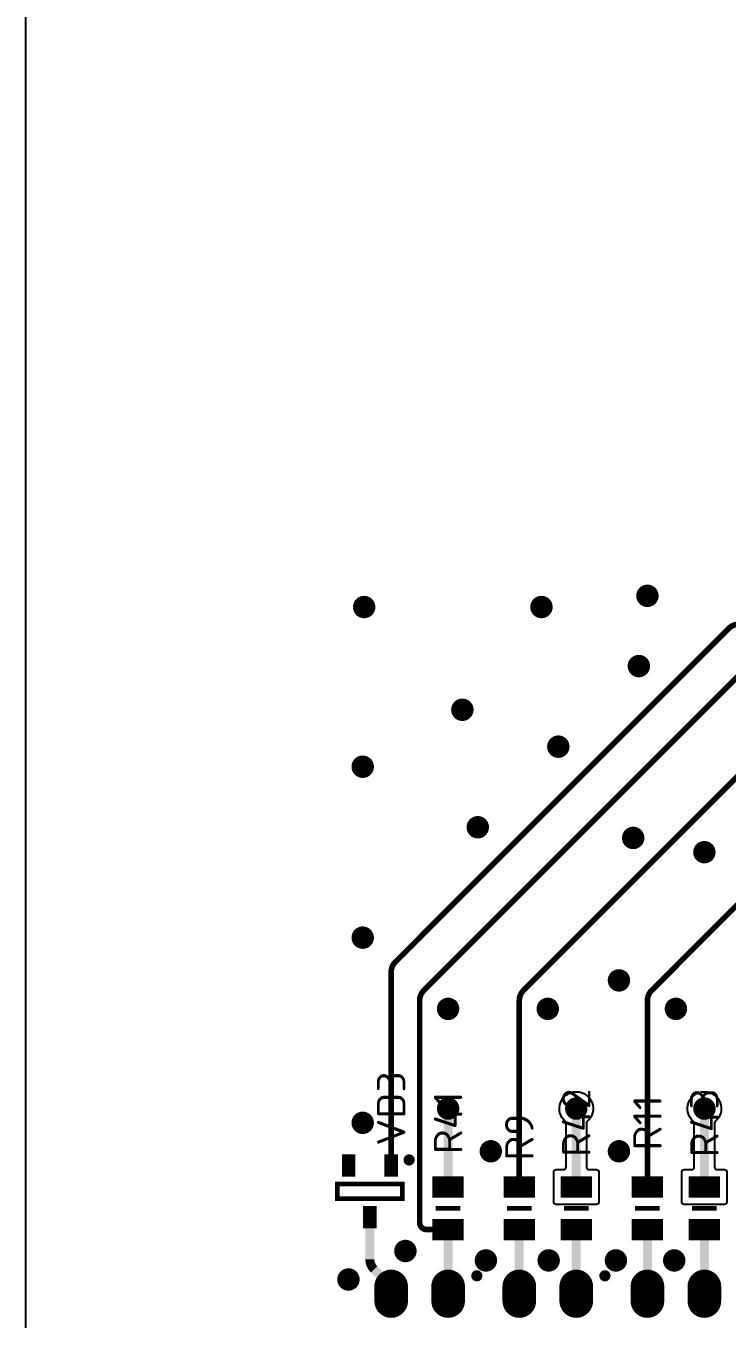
# Model space of a CAD drawing. Header units: millimetres. Extents: x 370 to 969, y -3056 to -2888.
# Drawn here: x 735.8 to 767, y -3020.7 to -2963.1 of the extents above; entities that cross this region are included whole.
import ezdxf
from ezdxf.enums import TextEntityAlignment as Align

# ---------------------------------------------------------------- set-up
doc = ezdxf.new("R2010")
doc.units = ezdxf.units.MM
doc.layers.add('UPDATE', color=7, linetype='Continuous')
doc.styles.get("Standard").update_dxf_attribs({"font": 'txt.shx'})

msp = doc.modelspace()

# ---------------------------------------------------------------- linework, layer by layer
at = {"layer": 'UPDATE', "color": 9}
msp.add_lwpolyline([(969, -3056), (735.75, -3056), (735.75, -2896), (969, -2896)], close=True, dxfattribs=at)
at = {"layer": 'UPDATE', "color": 9, "const_width": 0.2}
for points in [[(763.875, -2988.47, 1), (763.075, -2988.47, 1)], [(751.24, -2988.97, 1), (750.44, -2988.97, 1)], [(759.148, -2988.97, 1), (758.348, -2988.97, 1)], [(763.493, -2991.603, 1), (762.693, -2991.603, 1)], [(755.62, -2993.55, 1), (754.82, -2993.55, 1)], [(759.901, -2995.195, 1), (759.101, -2995.195, 1)], [(751.175, -2996.09, 1), (750.375, -2996.09, 1)], [(756.308, -2998.788, 1), (755.508, -2998.788, 1)], [(763.24, -2999.265, 1), (762.44, -2999.265, 1)], [(766.415, -2999.9, 1), (765.615, -2999.9, 1)], [(751.175, -3003.71, 1), (750.375, -3003.71, 1)], [(762.605, -3005.615, 1), (761.805, -3005.615, 1)], [(754.985, -3006.885, 1), (754.185, -3006.885, 1)], [(759.43, -3006.885, 1), (758.63, -3006.885, 1)], [(765.145, -3006.885, 1), (764.345, -3006.885, 1)], [(754.985, -3011.33, 1), (754.185, -3011.33, 1)], [(760.7, -3011.33, 1), (759.9, -3011.33, 1)], [(766.415, -3011.33, 1), (765.615, -3011.33, 1)], [(751.175, -3011.965, 1), (750.375, -3011.965, 1)], [(756.89, -3013.235, 1), (756.09, -3013.235, 1)], [(762.605, -3013.235, 1), (761.805, -3013.235, 1)], [(753.08, -3017.68, 1), (752.28, -3017.68, 1)], [(756.67, -3018.1, 1), (755.87, -3018.1, 1)], [(759.47, -3018.1, 1), (758.67, -3018.1, 1)], [(762.47, -3018.1, 1), (761.67, -3018.1, 1)], [(765.07, -3018.1, 1), (764.27, -3018.1, 1)], [(750.54, -3018.95, 1), (749.74, -3018.95, 1)], [(752.695, -3019.91, -1), (751.395, -3019.91), (751.395, -3019.26, -1), (752.695, -3019.26)], [(755.235, -3019.91, -1), (753.935, -3019.91), (753.935, -3019.26, -1), (755.235, -3019.26)], [(758.41, -3019.91, -1), (757.11, -3019.91), (757.11, -3019.26, -1), (758.41, -3019.26)], [(760.95, -3019.91, -1), (759.65, -3019.91), (759.65, -3019.26, -1), (760.95, -3019.26)], [(764.125, -3019.91, -1), (762.825, -3019.91), (762.825, -3019.26, -1), (764.125, -3019.26)], [(766.665, -3019.91, -1), (765.365, -3019.91), (765.365, -3019.26, -1), (766.665, -3019.26)]]:
    msp.add_lwpolyline(points, format="xyb", close=True, dxfattribs=at)
at = {"layer": 'UPDATE', "color": 9}
for points, const_width in [([(763.27, -2988.813), (763.27, -2988.127)], 0.2), ([(763.47, -2988.869), (763.47, -2988.071)], 0.2), ([(763.67, -2988.819), (763.67, -2988.121)], 0.2), ([(763.87, -2988.533), (763.87, -2988.407)], 0.2), ([(750.47, -2989.121), (750.47, -2988.819)], 0.2), ([(750.67, -2989.332), (750.67, -2988.608)], 0.2), ([(750.87, -2989.368), (750.87, -2988.572)], 0.2), ([(751.07, -2989.297), (751.07, -2988.643)], 0.2), ([(758.47, -2989.257), (758.47, -2988.683)], 0.2), ([(758.67, -2989.362), (758.67, -2988.578)], 0.2), ([(758.87, -2989.35), (758.87, -2988.59)], 0.2), ([(759.07, -2989.207), (759.07, -2988.733)], 0.2), ([(762.87, -2991.935), (762.87, -2991.271)], 0.2), ([(763.07, -2992.002), (763.07, -2991.204)], 0.2), ([(763.27, -2991.961), (763.27, -2991.245)], 0.2), ([(763.47, -2991.736), (763.47, -2991.47)], 0.2), ([(754.87, -2993.743), (754.87, -2993.357)], 0.2), ([(755.07, -2993.92), (755.07, -2993.18)], 0.2), ([(755.27, -2993.946), (755.27, -2993.154)], 0.2), ([(755.47, -2993.862), (755.47, -2993.238)], 0.2), ([(759.47, -2995.593), (759.47, -2994.797)], 0.2), ([(759.27, -2995.521), (759.27, -2994.869)], 0.2), ([(759.67, -2995.557), (759.67, -2994.833)], 0.2), ([(759.87, -2995.349), (759.87, -2995.041)], 0.2), ([(750.47, -2996.348), (750.47, -2995.832)], 0.2), ([(750.67, -2996.475), (750.67, -2995.705)], 0.2), ([(750.87, -2996.478), (750.87, -2995.702)], 0.2), ([(751.07, -2996.36), (751.07, -2995.82)], 0.2), ([(755.67, -2999.109), (755.67, -2998.467)], 0.2), ([(755.87, -2999.186), (755.87, -2998.39)], 0.2), ([(756.07, -2999.153), (756.07, -2998.423)], 0.2), ([(756.27, -2998.958), (756.27, -2998.618)], 0.2), ([(762.47, -2999.416), (762.47, -2999.114)], 0.2), ([(762.67, -2999.627), (762.67, -2998.903)], 0.2), ([(762.87, -2999.663), (762.87, -2998.867)], 0.2), ([(763.07, -2999.592), (763.07, -2998.938)], 0.2), ([(765.67, -3000.102), (765.67, -2999.698)], 0.2), ([(765.87, -3000.272), (765.87, -2999.528)], 0.2), ([(766.07, -3000.296), (766.07, -2999.504)], 0.2), ([(766.27, -3000.208), (766.27, -2999.592)], 0.2), ([(750.47, -3003.968), (750.47, -3003.452)], 0.2), ([(750.67, -3004.095), (750.67, -3003.325)], 0.2), ([(750.87, -3004.098), (750.87, -3003.322)], 0.2), ([(751.07, -3003.98), (751.07, -3003.44)], 0.2), ([(761.87, -3005.833), (761.87, -3005.397)], 0.2), ([(762.07, -3005.991), (762.07, -3005.239)], 0.2), ([(762.27, -3006.009), (762.27, -3005.221)], 0.2), ([(762.47, -3005.914), (762.47, -3005.316)], 0.2), ([(754.27, -3007.131), (754.27, -3006.639)], 0.2), ([(754.47, -3007.268), (754.47, -3006.502)], 0.2), ([(754.67, -3007.275), (754.67, -3006.495)], 0.2), ([(754.87, -3007.165), (754.87, -3006.605)], 0.2), ([(758.67, -3007.059), (758.67, -3006.711)], 0.2), ([(758.87, -3007.251), (758.87, -3006.519)], 0.2), ([(759.07, -3007.282), (759.07, -3006.488)], 0.2), ([(759.27, -3007.205), (759.27, -3006.565)], 0.2), ([(764.47, -3007.175), (764.47, -3006.595)], 0.2), ([(764.67, -3007.277), (764.67, -3006.493)], 0.2), ([(764.87, -3007.264), (764.87, -3006.506)], 0.2), ([(765.07, -3007.118), (765.07, -3006.652)], 0.2), ([(754.47, -3011.713), (754.47, -3010.947)], 0.2), ([(754.67, -3011.72), (754.67, -3010.94)], 0.2), ([(760.27, -3011.728), (760.27, -3010.932)], 0.2), ([(760.47, -3011.692), (760.47, -3010.968)], 0.2), ([(765.87, -3011.702), (765.87, -3010.958)], 0.2), ([(766.07, -3011.726), (766.07, -3010.934)], 0.2), ([(754.27, -3011.576), (754.27, -3011.084)], 0.2), ([(754.585, -3014.825), (754.585, -3011.33)], 0.4), ([(754.87, -3011.61), (754.87, -3011.05)], 0.2), ([(760.07, -3011.657), (760.07, -3011.003)], 0.2), ([(760.3, -3011.33), (760.3, -3014.825)], 0.4), ([(760.67, -3011.481), (760.67, -3011.179)], 0.2), ([(765.67, -3011.532), (765.67, -3011.128)], 0.2), ([(766.015, -3014.825), (766.015, -3011.33)], 0.4), ([(766.27, -3011.638), (766.27, -3011.022)], 0.2), ([(750.47, -3012.223), (750.47, -3011.707)], 0.2), ([(750.67, -3012.35), (750.67, -3011.58)], 0.2), ([(750.87, -3012.353), (750.87, -3011.577)], 0.2), ([(751.07, -3012.235), (751.07, -3011.695)], 0.2), ([(756.27, -3013.569), (756.27, -3012.901)], 0.2), ([(756.47, -3013.634), (756.47, -3012.836)], 0.2), ([(756.67, -3013.592), (756.67, -3012.878)], 0.2), ([(756.87, -3013.359), (756.87, -3013.111)], 0.2), ([(761.87, -3013.453), (761.87, -3013.017)], 0.2), ([(762.07, -3013.611), (762.07, -3012.859)], 0.2), ([(762.27, -3013.629), (762.27, -3012.841)], 0.2), ([(762.47, -3013.534), (762.47, -3012.936)], 0.2), ([(750.07, -3014.27), (750.07, -3013.47)], 0.2), ([(750.27, -3014.27), (750.27, -3013.47)], 0.2), ([(751.87, -3014.27), (751.87, -3013.47)], 0.2), ([(752.07, -3014.27), (752.07, -3013.47)], 0.2), ([(749.645, -3014.695), (752.545, -3014.695), (752.545, -3015.345), (749.645, -3015.345), (749.645, -3014.695)], 0.2), ([(754.07, -3015.2), (754.07, -3014.45)], 0.2), ([(754.27, -3015.2), (754.27, -3014.45)], 0.2), ([(754.47, -3015.2), (754.47, -3014.45)], 0.2), ([(754.67, -3015.2), (754.67, -3014.45)], 0.2), ([(754.87, -3015.2), (754.87, -3014.45)], 0.2), ([(755.07, -3015.2), (755.07, -3014.45)], 0.2), ([(757.27, -3015.2), (757.27, -3014.45)], 0.2), ([(757.47, -3015.2), (757.47, -3014.45)], 0.2), ([(757.67, -3015.2), (757.67, -3014.45)], 0.2), ([(757.87, -3015.2), (757.87, -3014.45)], 0.2), ([(758.07, -3015.2), (758.07, -3014.45)], 0.2), ([(758.27, -3015.2), (758.27, -3014.45)], 0.2), ([(759.87, -3015.2), (759.87, -3014.45)], 0.2), ([(760.07, -3015.2), (760.07, -3014.45)], 0.2), ([(760.27, -3015.2), (760.27, -3014.45)], 0.2), ([(760.47, -3015.2), (760.47, -3014.45)], 0.2), ([(760.67, -3015.2), (760.67, -3014.45)], 0.2), ([(760.87, -3015.2), (760.87, -3014.45)], 0.2), ([(763.07, -3015.2), (763.07, -3014.45)], 0.2), ([(763.27, -3015.2), (763.27, -3014.45)], 0.2), ([(763.47, -3015.2), (763.47, -3014.45)], 0.2), ([(763.67, -3015.2), (763.67, -3014.45)], 0.2), ([(763.87, -3015.2), (763.87, -3014.45)], 0.2), ([(764.07, -3015.2), (764.07, -3014.45)], 0.2), ([(765.47, -3015.2), (765.47, -3014.45)], 0.2), ([(765.67, -3015.2), (765.67, -3014.45)], 0.2), ([(765.87, -3015.2), (765.87, -3014.45)], 0.2), ([(766.07, -3015.2), (766.07, -3014.45)], 0.2), ([(766.27, -3015.2), (766.27, -3014.45)], 0.2), ([(766.47, -3015.2), (766.47, -3014.45)], 0.2), ([(751.07, -3016.57), (751.07, -3015.77)], 0.2), ([(751.27, -3016.57), (751.27, -3015.77)], 0.2), ([(754.035, -3015.775), (755.135, -3015.775)], 0.2), ([(757.21, -3015.775), (758.31, -3015.775)], 0.2), ([(759.75, -3015.775), (760.85, -3015.775)], 0.2), ([(762.925, -3015.775), (764.025, -3015.775)], 0.2), ([(765.465, -3015.775), (766.565, -3015.775)], 0.2), ([(754.07, -3017.1), (754.07, -3016.35)], 0.2), ([(754.27, -3017.1), (754.27, -3016.35)], 0.2), ([(754.47, -3017.1), (754.47, -3016.35)], 0.2), ([(754.585, -3016.725), (754.585, -3019.585)], 0.4), ([(754.67, -3017.1), (754.67, -3016.35)], 0.2), ([(754.87, -3017.1), (754.87, -3016.35)], 0.2), ([(755.07, -3017.1), (755.07, -3016.35)], 0.2), ([(757.27, -3017.1), (757.27, -3016.35)], 0.2), ([(757.47, -3017.1), (757.47, -3016.35)], 0.2), ([(757.76, -3016.725), (757.76, -3019.585)], 0.4), ([(757.67, -3017.1), (757.67, -3016.35)], 0.2), ([(757.87, -3017.1), (757.87, -3016.35)], 0.2), ([(758.07, -3017.1), (758.07, -3016.35)], 0.2), ([(758.27, -3017.1), (758.27, -3016.35)], 0.2), ([(759.87, -3017.1), (759.87, -3016.35)], 0.2), ([(760.07, -3017.1), (760.07, -3016.35)], 0.2), ([(760.3, -3016.725), (760.3, -3019.585)], 0.4), ([(760.27, -3017.1), (760.27, -3016.35)], 0.2), ([(760.47, -3017.1), (760.47, -3016.35)], 0.2), ([(760.67, -3017.1), (760.67, -3016.35)], 0.2), ([(760.87, -3017.1), (760.87, -3016.35)], 0.2), ([(763.07, -3017.1), (763.07, -3016.35)], 0.2), ([(763.27, -3017.1), (763.27, -3016.35)], 0.2), ([(763.475, -3016.725), (763.475, -3019.585)], 0.4), ([(763.47, -3017.1), (763.47, -3016.35)], 0.2), ([(763.67, -3017.1), (763.67, -3016.35)], 0.2), ([(763.87, -3017.1), (763.87, -3016.35)], 0.2), ([(764.07, -3017.1), (764.07, -3016.35)], 0.2), ([(765.47, -3017.1), (765.47, -3016.35)], 0.2), ([(765.67, -3017.1), (765.67, -3016.35)], 0.2), ([(765.87, -3017.1), (765.87, -3016.35)], 0.2), ([(766.015, -3016.725), (766.015, -3019.585)], 0.4), ([(766.07, -3017.1), (766.07, -3016.35)], 0.2), ([(766.27, -3017.1), (766.27, -3016.35)], 0.2), ([(766.47, -3017.1), (766.47, -3016.35)], 0.2), ([(752.67, -3018.079), (752.67, -3017.281)], 0.2), ([(752.47, -3018.02), (752.47, -3017.34)], 0.2), ([(752.87, -3018.031), (752.87, -3017.329)], 0.2), ([(753.07, -3017.768), (753.07, -3017.592)], 0.2), ([(756.07, -3018.446), (756.07, -3017.754)], 0.2), ([(756.27, -3018.5), (756.27, -3017.7)], 0.2), ([(756.47, -3018.446), (756.47, -3017.754)], 0.2), ([(758.87, -3018.446), (758.87, -3017.754)], 0.2), ([(759.07, -3018.5), (759.07, -3017.7)], 0.2), ([(759.27, -3018.446), (759.27, -3017.754)], 0.2), ([(761.87, -3018.446), (761.87, -3017.754)], 0.2), ([(762.07, -3018.5), (762.07, -3017.7)], 0.2), ([(762.27, -3018.446), (762.27, -3017.754)], 0.2), ([(764.47, -3018.446), (764.47, -3017.754)], 0.2), ([(764.67, -3018.5), (764.67, -3017.7)], 0.2), ([(764.87, -3018.446), (764.87, -3017.754)], 0.2), ([(749.87, -3019.245), (749.87, -3018.655)], 0.2), ([(750.07, -3019.343), (750.07, -3018.557)], 0.2), ([(750.27, -3019.328), (750.27, -3018.572)], 0.2), ([(750.47, -3019.176), (750.47, -3018.724)], 0.2), ([(751.47, -3020.213), (751.47, -3018.957)], 0.2), ([(751.67, -3020.44), (751.67, -3018.73)], 0.2), ([(751.87, -3020.535), (751.87, -3018.635)], 0.2), ([(752.07, -3020.559), (752.07, -3018.611)], 0.2), ([(752.27, -3020.519), (752.27, -3018.651)], 0.2), ([(752.47, -3020.401), (752.47, -3018.769)], 0.2), ([(754.07, -3020.306), (754.07, -3018.864)], 0.2), ([(754.27, -3020.478), (754.27, -3018.692)], 0.2), ([(754.47, -3020.549), (754.47, -3018.621)], 0.2), ([(754.67, -3020.554), (754.67, -3018.616)], 0.2), ([(754.87, -3020.494), (754.87, -3018.676)], 0.2), ([(755.07, -3020.342), (755.07, -3018.828)], 0.2), ([(757.27, -3020.337), (757.27, -3018.833)], 0.2), ([(757.47, -3020.491), (757.47, -3018.679)], 0.2), ([(757.67, -3020.553), (757.67, -3018.617)], 0.2), ([(757.87, -3020.55), (757.87, -3018.62)], 0.2), ([(758.07, -3020.481), (758.07, -3018.689)], 0.2), ([(758.27, -3020.312), (758.27, -3018.858)], 0.2), ([(759.87, -3020.397), (759.87, -3018.773)], 0.2), ([(760.07, -3020.517), (760.07, -3018.653)], 0.2), ([(760.27, -3020.559), (760.27, -3018.611)], 0.2), ([(760.47, -3020.537), (760.47, -3018.633)], 0.2), ([(760.67, -3020.444), (760.67, -3018.726)], 0.2), ([(760.87, -3020.222), (760.87, -3018.948)], 0.2), ([(762.87, -3020.147), (762.87, -3019.023)], 0.2), ([(763.07, -3020.418), (763.07, -3018.752)], 0.2), ([(763.27, -3020.526), (763.27, -3018.644)], 0.2), ([(763.47, -3020.559), (763.47, -3018.611)], 0.2), ([(763.67, -3020.53), (763.67, -3018.64)], 0.2), ([(763.87, -3020.426), (763.87, -3018.744)], 0.2), ([(764.07, -3020.171), (764.07, -3018.999)], 0.2), ([(765.47, -3020.264), (765.47, -3018.906)], 0.2), ([(765.67, -3020.46), (765.67, -3018.71)], 0.2), ([(765.87, -3020.543), (765.87, -3018.627)], 0.2), ([(766.07, -3020.557), (766.07, -3018.613)], 0.2), ([(766.27, -3020.507), (766.27, -3018.663)], 0.2), ([(766.47, -3020.374), (766.47, -3018.796)], 0.2), ([(752.67, -3020.088), (752.67, -3019.082)], 0.2), ([(759.67, -3020.07), (759.67, -3019.1)], 0.2)]:
    msp.add_lwpolyline(points, dxfattribs=dict(at, const_width=const_width))
for points, const_width in [([(752.045, -3013.87), (752.045, -3005.243, -0.198909), (752.231, -3004.794), (767.099, -2989.926, -0.198909), (767.548, -2989.74), (821.26, -2989.74)], 0.25), ([(821.26, -2991.645), (768.183, -2991.645, 0.198909), (767.734, -2991.831), (753.501, -3006.064, 0.198909), (753.315, -3006.513), (753.315, -3016.41, 0.414214), (753.63, -3016.725), (754.585, -3016.725)], 0.25), ([(821.26, -2993.55), (770.723, -2993.55, 0.198909), (770.274, -2993.736), (757.946, -3006.064, 0.198909), (757.76, -3006.513), (757.76, -3014.825)], 0.25), ([(763.475, -3014.825), (763.475, -3006.513, -0.198909), (763.661, -3006.064), (774.084, -2995.641, -0.198909), (774.533, -2995.455), (821.26, -2995.455)], 0.25), ([(752.845, -3013.495, 1), (752.845, -3013.745, 1), (752.845, -3013.495)], 0.25), ([(751.095, -3016.17), (751.095, -3018.047, 0.198909), (751.281, -3018.496), (751.859, -3019.074, -0.198909), (752.045, -3019.523), (752.045, -3019.585)], 0.4), ([(755.865, -3018.66, 1), (755.865, -3018.91, 1), (755.865, -3018.66)], 0.25), ([(761.58, -3018.66, 1), (761.58, -3018.91, 1), (761.58, -3018.66)], 0.25)]:
    msp.add_lwpolyline(points, format="xyb", dxfattribs=dict(at, const_width=const_width))
for points in [[(760.852, -3014.048), (761.202, -3014.048, -0.414214), (761.302, -3014.148), (761.302, -3015.502, -0.414214), (761.202, -3015.602), (759.398, -3015.602, -0.414214), (759.298, -3015.502), (759.298, -3014.148, -0.414214), (759.398, -3014.048), (759.748, -3014.048, 0.414214), (759.848, -3013.948), (759.848, -3011.979, 0.21923), (759.813, -3011.903, -2.720731), (760.787, -3011.903, 0.21923), (760.752, -3011.979), (760.752, -3013.948, 0.414214)], [(766.567, -3014.048), (766.917, -3014.048, -0.414214), (767.017, -3014.148), (767.017, -3015.502, -0.414214), (766.917, -3015.602), (765.113, -3015.602, -0.414214), (765.013, -3015.502), (765.013, -3014.148, -0.414214), (765.113, -3014.048), (765.463, -3014.048, 0.414214), (765.563, -3013.948), (765.563, -3011.979, 0.21923), (765.528, -3011.903, -2.720731), (766.502, -3011.903, 0.21923), (766.467, -3011.979), (766.467, -3013.948, 0.414214)]]:
    msp.add_lwpolyline(points, format="xyb", close=True, dxfattribs=at)
at = {"layer": 'UPDATE', "color": 9, "const_width": 0.2}
for points in [[(750.345, -3014.27), (749.945, -3014.27), (749.945, -3013.47), (750.345, -3013.47)], [(752.245, -3014.27), (751.845, -3014.27), (751.845, -3013.47), (752.245, -3013.47)], [(755.185, -3015.2), (753.985, -3015.2), (753.985, -3014.45), (755.185, -3014.45)], [(758.36, -3015.2), (757.16, -3015.2), (757.16, -3014.45), (758.36, -3014.45)], [(760.9, -3015.2), (759.7, -3015.2), (759.7, -3014.45), (760.9, -3014.45)], [(764.075, -3015.2), (762.875, -3015.2), (762.875, -3014.45), (764.075, -3014.45)], [(766.615, -3015.2), (765.415, -3015.2), (765.415, -3014.45), (766.615, -3014.45)], [(751.295, -3016.57), (750.895, -3016.57), (750.895, -3015.77), (751.295, -3015.77)], [(755.185, -3017.1), (753.985, -3017.1), (753.985, -3016.35), (755.185, -3016.35)], [(758.36, -3017.1), (757.16, -3017.1), (757.16, -3016.35), (758.36, -3016.35)], [(760.9, -3017.1), (759.7, -3017.1), (759.7, -3016.35), (760.9, -3016.35)], [(764.075, -3017.1), (762.875, -3017.1), (762.875, -3016.35), (764.075, -3016.35)], [(766.615, -3017.1), (765.415, -3017.1), (765.415, -3016.35), (766.615, -3016.35)]]:
    msp.add_lwpolyline(points, close=True, dxfattribs=at)

# ---------------------------------------------------------------- texts
at = {"layer": 'UPDATE', "color": 9, "width": 1.019685}
for s, p in [('VD3', (752.68, -3011.33)), ('R41', (755.22, -3011.965)), ('R42', (760.935, -3011.965)), ('R43', (766.65, -3011.965)), ('R11', (764.11, -3011.965)), ('R9', (758.395, -3012.6))]:
    msp.add_text(s, height=1.27, rotation=90, dxfattribs=at).set_placement(p, align=Align.CENTER)

doc.saveas('drawing.dxf')
